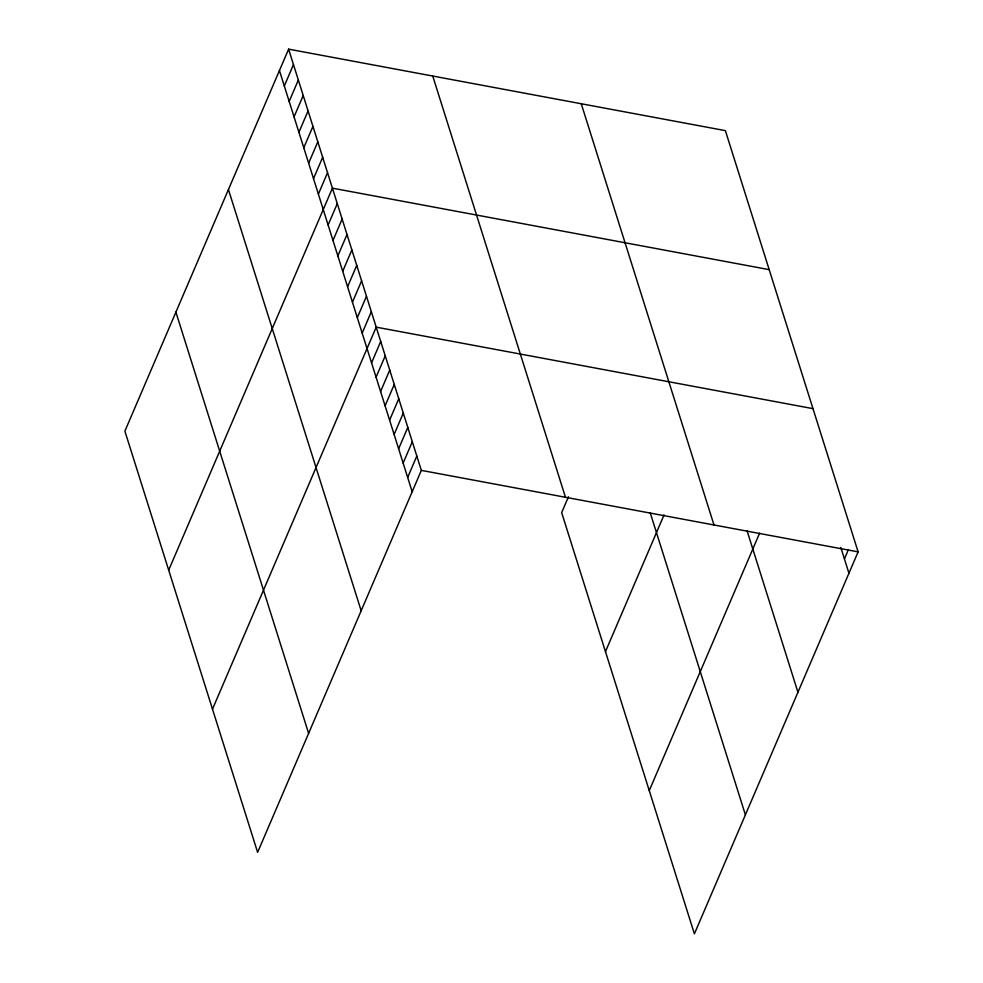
<?xml version="1.0" encoding="UTF-8"?>
<svg xmlns="http://www.w3.org/2000/svg" width="983" height="983" viewBox="0 0 983 983"><rect width="100%" height="100%" fill="white"/><g stroke="black" fill="none" stroke-linecap="round" stroke-linejoin="round"><path stroke-width="1.47" d="M288.609 49.15L124.89 431.132L257.62 852.359L421.338 470.378L288.609 49.15L725.38 130.641L858.11 551.868L694.391 933.85L561.662 512.622L568.469 496.759M284.308 85.976L293.475 64.595M289.174 101.421L298.341 80.041M294.04 116.866L303.206 95.486M298.906 132.312L308.072 110.932M303.772 147.757L312.938 126.377M308.637 163.203L317.804 141.822M313.516 178.648L322.67 157.268M318.381 194.093L327.536 172.713M168.695 570.14L332.414 188.158L769.185 269.649M328.113 224.984L337.28 203.604M332.979 240.43L342.145 219.049M337.845 255.875L347.011 234.495M342.711 271.32L351.877 249.94M347.577 286.766L356.743 265.385M352.442 302.211L361.609 280.831M357.308 317.656L366.475 296.276M362.174 333.102L371.341 311.709M212.488 709.148L376.206 327.155L812.978 408.645M371.549 362.862L380.716 341.482M376.071 377.189L385.238 355.809M380.581 391.504L389.747 370.124M385.09 405.832L394.257 384.451M389.6 420.159L398.766 398.766M394.122 434.474L403.288 413.093M398.631 448.801L407.798 427.408M403.141 463.116L412.307 441.736M407.662 477.443L416.817 456.051M605.467 651.631L664.053 514.92M649.259 790.627L759.613 533.167M844.434 558.934L848.44 549.571M421.338 470.378L858.11 551.868M840.821 547.47L848.943 573.249M747.068 530.783L797.938 692.253M581.248 103.743L713.977 524.971M650.279 512.966L745.397 814.858M432.741 76.035L565.471 497.263M279.442 70.53L412.172 491.758M228.437 189.535L361.166 610.762M175.896 312.139L308.613 733.367"/></g></svg>
